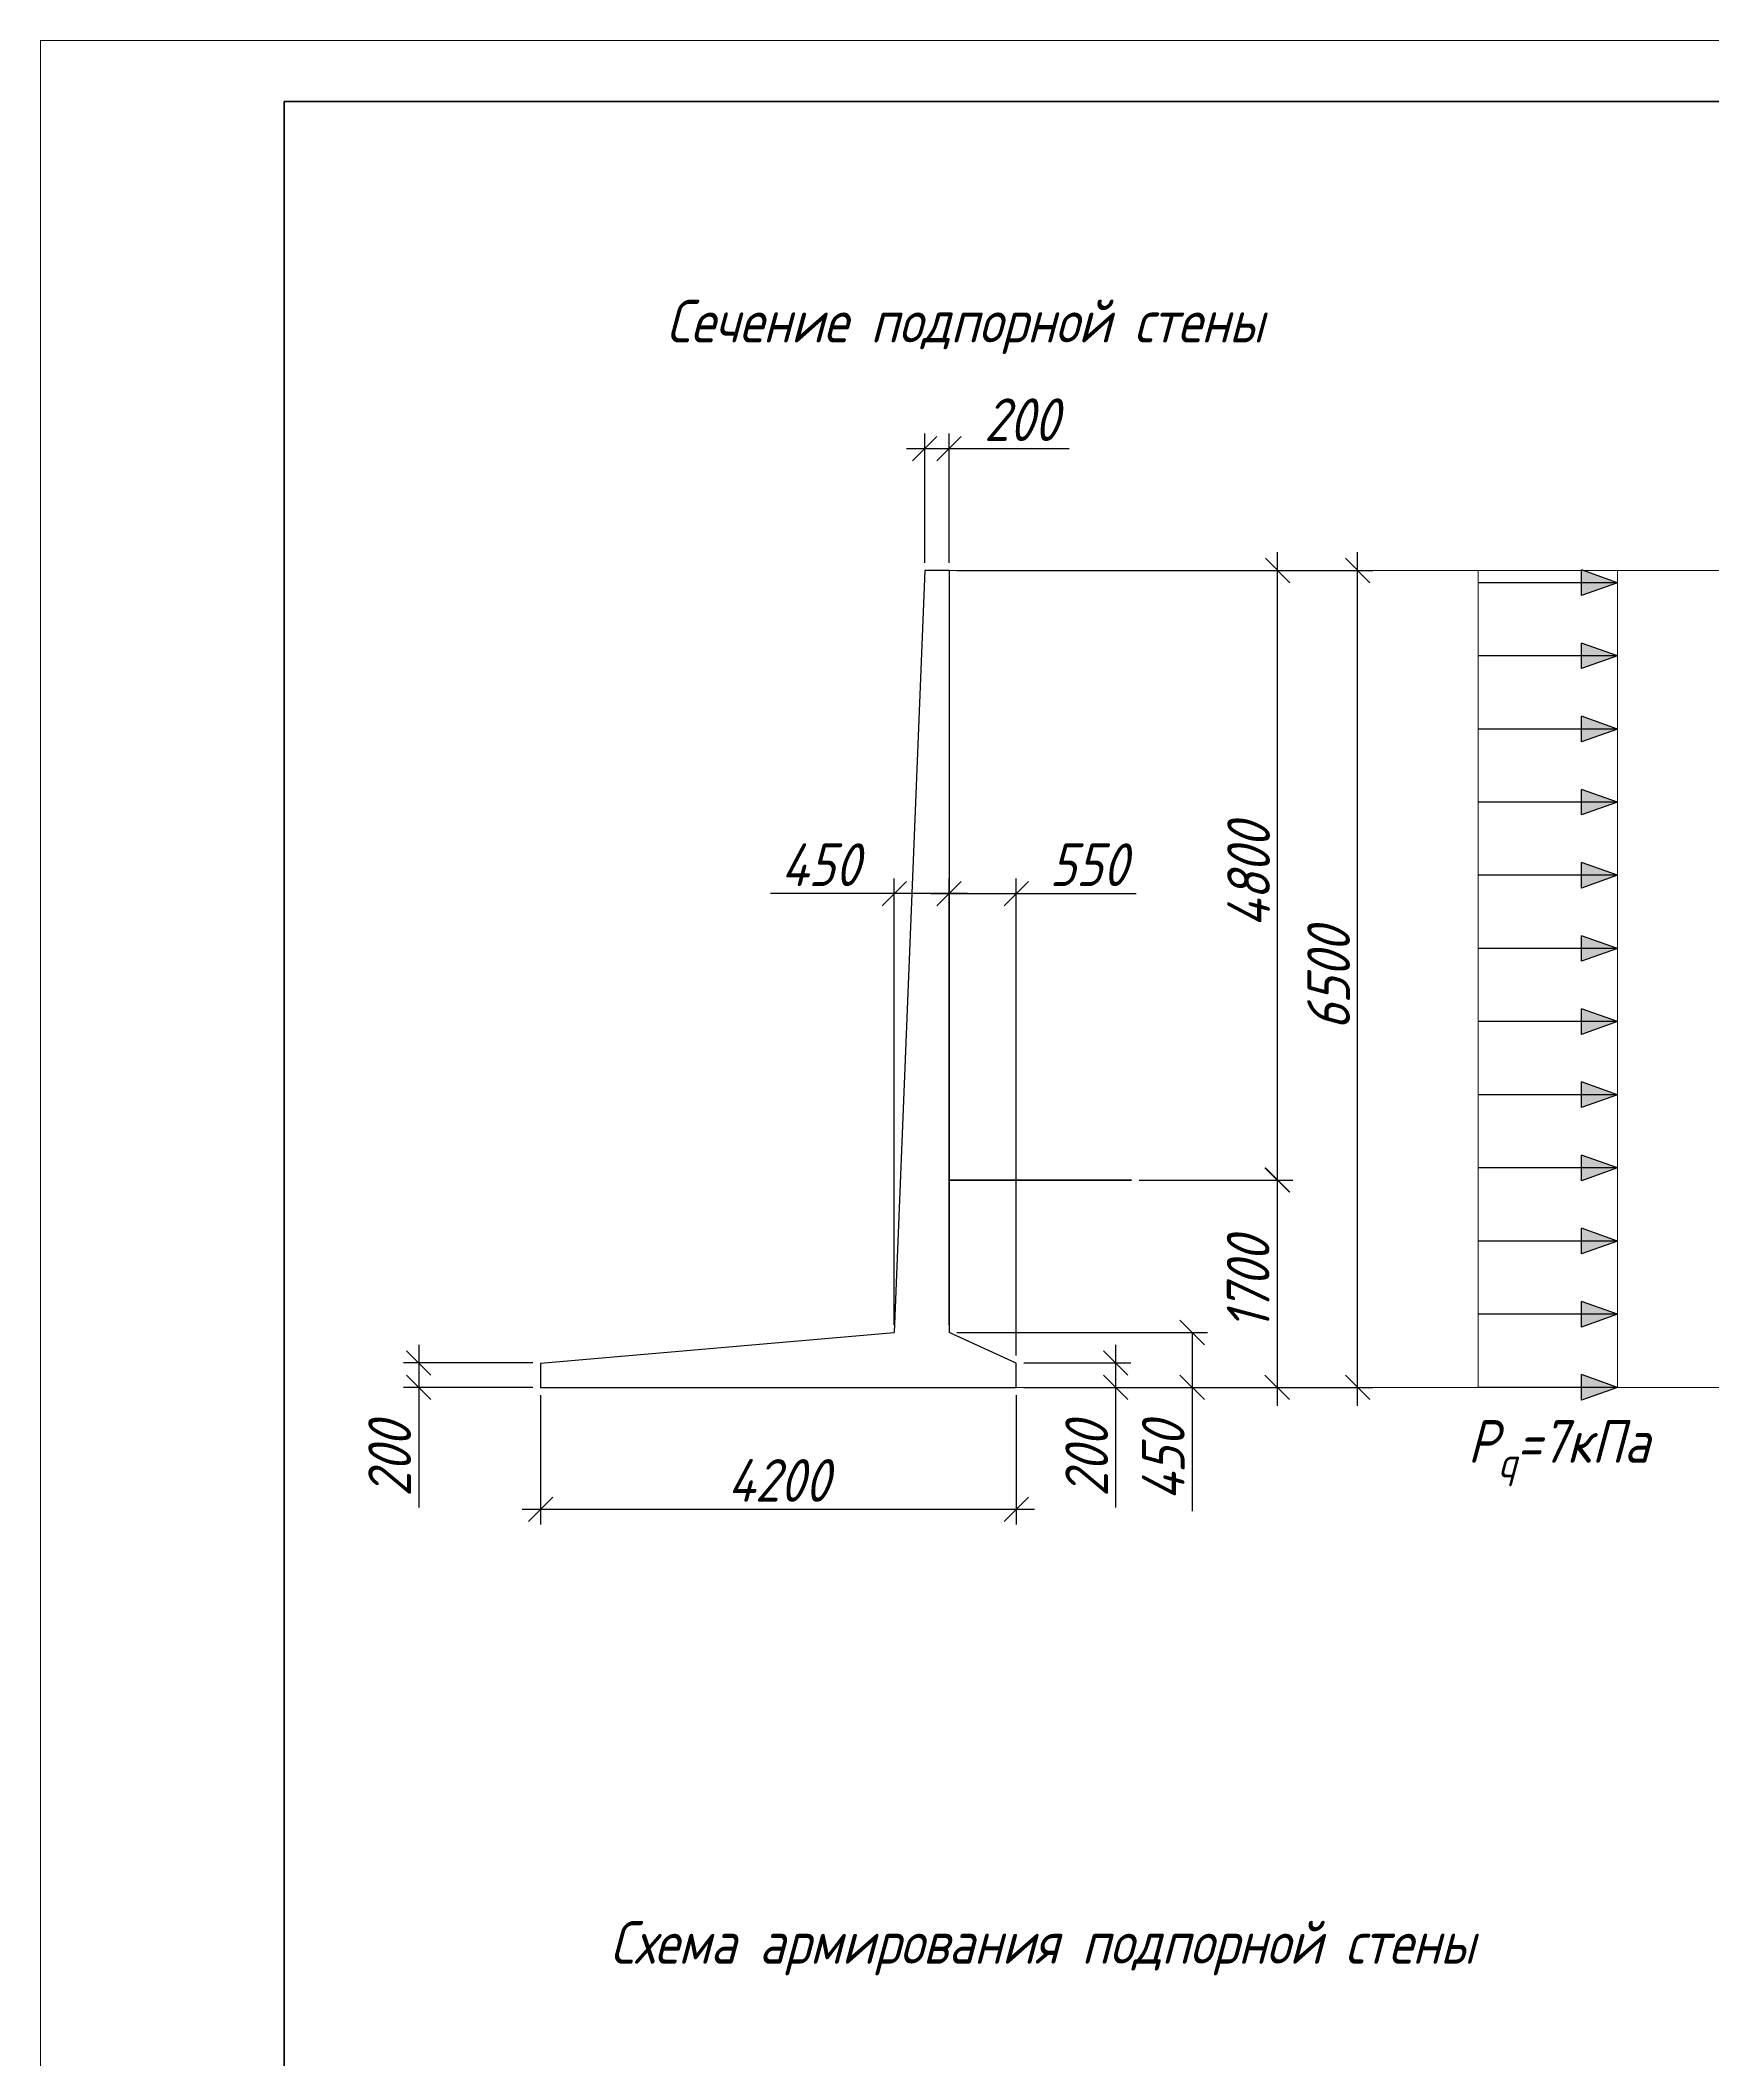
# Model space of a CAD drawing. Header units: millimetres. Extents: x -1004 to 900128, y -352756 to 107728.
# Drawn here: x 202080 to 215793, y -207262 to -190700 of the extents above; entities that cross this region are included whole.
import ezdxf

# ---------------------------------------------------------------- set-up
doc = ezdxf.new("R2010")
doc.units = ezdxf.units.MM
doc.linetypes.add('ACAD_ISO04W100', pattern=[30, 24, -3, 0, -3])
for name, color, linetype, lineweight in [('axles', 152, 'ACAD_ISO04W100', 20), ('basic', 95, 'Continuous', 30), ('frame', 173, 'Continuous', 40), ('size', 45, 'Continuous', 20), ('text', 13, 'Continuous', 20), ('thick', 42, 'Continuous', 35), ('thin', 153, 'Continuous', 18)]:
    doc.layers.add(name, color=color, linetype=linetype, lineweight=lineweight)
doc.styles.add('Structures', font='isocpeur.ttf', dxfattribs={"width": 0.85, "oblique": 15})
doc.styles.add('structures 5', font='isocpeur.ttf', dxfattribs={"width": 0.85, "oblique": 15, "height": 5})
doc.dimstyles.new('structures 3.5', dxfattribs={"dimtxt": 3.5, "dimasz": 2, "dimexe": 1.25, "dimexo": 0.625, "dimtad": 1, "dimtxsty": 'Structures', "dimblk": 'OBLIQUE', "dimcen": 2.5, "dimdle": 1.5, "dimadec": 0, "dimazin": 0, "dimtfac": 1, "dimtmove": 0, "dimatfit": 3, "dimfxl": 1, "dimarcsym": 0})

# ---------------------------------------------------------------- blocks, each defined once
blk = doc.blocks.new('_Oblique')
at = {"color": 0, "linetype": 'ByBlock', "lineweight": -2}
blk.add_line((-0.5, -0.5), (0.5, 0.5), dxfattribs=at)
blk = doc.blocks.new('*D877')
at = {"layer": 'Defpoints', "color": 0, "transparency": 16777216}
for p in [(210082, -201548), (210082, -201748), (210897, -201748)]:
    blk.add_point(p, dxfattribs=at)
at = {"layer": 'size', "color": 0, "lineweight": -2, "transparency": 16777216}
for p, q in [((210144, -201548), (211022, -201548)), ((210897, -201398), (210897, -201748)), ((210144, -201748), (211022, -201748)), ((210897, -201748), (210897, -202732))]:
    blk.add_line(p, q, dxfattribs=at)
at = {"layer": 'size', "color": 0, "lineweight": -2, "transparency": 16777216, "xscale": 200, "yscale": 200, "zscale": 200}
for p, rotation in [((210897, -201548), 90), ((210897, -201748), 270)]:
    blk.add_blockref('_Oblique', p, dxfattribs=dict(at, rotation=rotation))
at = {"layer": 'size', "color": 0, "transparency": 16777216, "insert": (210660, -202340), "char_height": 350, "attachment_point": 5, "rotation": 90, "style": 'Structures'}
blk.add_mtext('200', dxfattribs=at)
blk = doc.blocks.new('*D878')
at = {"layer": 'Defpoints', "color": 0, "transparency": 16777216}
for p in [(206182, -201748), (210082, -201748), (210082, -202748)]:
    blk.add_point(p, dxfattribs=at)
at = {"layer": 'size', "color": 0, "lineweight": -2, "transparency": 16777216}
for p, q in [((206182, -201811), (206182, -202873)), ((210082, -201811), (210082, -202873)), ((206032, -202748), (210232, -202748))]:
    blk.add_line(p, q, dxfattribs=at)
at = {"layer": 'size', "color": 0, "lineweight": -2, "transparency": 16777216, "xscale": 200, "yscale": 200, "zscale": 200, "rotation": 180}
blk.add_blockref('_Oblique', (206182, -202748), dxfattribs=at)
at = {"layer": 'size', "color": 0, "lineweight": -2, "transparency": 16777216, "xscale": 200, "yscale": 200, "zscale": 200}
blk.add_blockref('_Oblique', (210082, -202748), dxfattribs=at)
at = {"layer": 'size', "color": 0, "transparency": 16777216, "insert": (208132, -202511), "char_height": 350, "attachment_point": 5, "style": 'Structures'}
blk.add_mtext('4200', dxfattribs=at)
blk = doc.blocks.new('*D879')
at = {"layer": 'Defpoints', "color": 0, "transparency": 16777216}
for p in [(206182, -201548), (205182, -201748), (206182, -201748)]:
    blk.add_point(p, dxfattribs=at)
at = {"layer": 'size', "color": 0, "lineweight": -2, "transparency": 16777216}
for p, q in [((206119, -201548), (205057, -201548)), ((205182, -201398), (205182, -201748)), ((206119, -201748), (205057, -201748)), ((205182, -201748), (205182, -202732))]:
    blk.add_line(p, q, dxfattribs=at)
at = {"layer": 'size', "color": 0, "lineweight": -2, "transparency": 16777216, "xscale": 200, "yscale": 200, "zscale": 200}
for p, rotation in [((205182, -201548), 90), ((205182, -201748), 270)]:
    blk.add_blockref('_Oblique', p, dxfattribs=dict(at, rotation=rotation))
at = {"layer": 'size', "color": 0, "transparency": 16777216, "insert": (204944, -202340), "char_height": 350, "attachment_point": 5, "rotation": 90, "style": 'Structures'}
blk.add_mtext('200', dxfattribs=at)
blk = doc.blocks.new('*D880')
at = {"layer": 'Defpoints', "color": 0, "transparency": 16777216}
for p in [(209532, -201298), (211525, -201298), (210082, -201748)]:
    blk.add_point(p, dxfattribs=at)
at = {"layer": 'size', "color": 0, "lineweight": -2, "transparency": 16777216}
for p, q in [((209594, -201298), (211650, -201298)), ((211525, -201298), (211525, -201898)), ((210144, -201748), (211650, -201748)), ((211525, -201748), (211525, -202762))]:
    blk.add_line(p, q, dxfattribs=at)
at = {"layer": 'size', "color": 0, "lineweight": -2, "transparency": 16777216, "xscale": 200, "yscale": 200, "zscale": 200}
for p, rotation in [((211525, -201298), 90), ((211525, -201748), 270)]:
    blk.add_blockref('_Oblique', p, dxfattribs=dict(at, rotation=rotation))
at = {"layer": 'size', "color": 0, "transparency": 16777216, "insert": (211288, -202355), "char_height": 350, "attachment_point": 5, "rotation": 90, "style": 'Structures'}
blk.add_mtext('450', dxfattribs=at)
blk = doc.blocks.new('*D881')
at = {"layer": 'Defpoints', "color": 0, "transparency": 16777216}
for p in [(209532, -195048), (212882, -195048), (210082, -201748)]:
    blk.add_point(p, dxfattribs=at)
at = {"layer": 'size', "color": 0, "lineweight": -2, "transparency": 16777216}
for p, q in [((212882, -201898), (212882, -194898)), ((209594, -195048), (213007, -195048)), ((210144, -201748), (213007, -201748))]:
    blk.add_line(p, q, dxfattribs=at)
at = {"layer": 'size', "color": 0, "lineweight": -2, "transparency": 16777216, "xscale": 200, "yscale": 200, "zscale": 200}
for p, rotation in [((212882, -195048), 90), ((212882, -201748), 270)]:
    blk.add_blockref('_Oblique', p, dxfattribs=dict(at, rotation=rotation))
at = {"layer": 'size', "color": 0, "transparency": 16777216, "insert": (212644, -198398), "char_height": 350, "attachment_point": 5, "rotation": 90, "style": 'Structures'}
blk.add_mtext('6500', dxfattribs=at)
blk = doc.blocks.new('*D882')
at = {"layer": 'Defpoints', "color": 0, "transparency": 16777216}
for p in [(210082, -197698), (209532, -201298), (210082, -201548)]:
    blk.add_point(p, dxfattribs=at)
at = {"layer": 'size', "color": 0, "lineweight": -2, "transparency": 16777216}
for p, q in [((209532, -201236), (209532, -197573)), ((210082, -201486), (210082, -197573)), ((209382, -197698), (210082, -197698)), ((210082, -197698), (211066, -197698))]:
    blk.add_line(p, q, dxfattribs=at)
at = {"layer": 'size', "color": 0, "lineweight": -2, "transparency": 16777216, "xscale": 200, "yscale": 200, "zscale": 200, "rotation": 180}
blk.add_blockref('_Oblique', (209532, -197698), dxfattribs=at)
at = {"layer": 'size', "color": 0, "lineweight": -2, "transparency": 16777216, "xscale": 200, "yscale": 200, "zscale": 200}
blk.add_blockref('_Oblique', (210082, -197698), dxfattribs=at)
at = {"layer": 'size', "color": 0, "transparency": 16777216, "insert": (210674, -197461), "char_height": 350, "attachment_point": 5, "style": 'Structures'}
blk.add_mtext('550', dxfattribs=at)
blk = doc.blocks.new('*D883')
at = {"layer": 'Defpoints', "color": 0, "transparency": 16777216}
for p in [(209082, -197698), (209082, -201298), (209532, -201298)]:
    blk.add_point(p, dxfattribs=at)
at = {"layer": 'size', "color": 0, "lineweight": -2, "transparency": 16777216}
for p, q in [((209082, -201236), (209082, -197573)), ((209532, -201236), (209532, -197573)), ((209082, -197698), (208068, -197698)), ((209682, -197698), (209082, -197698))]:
    blk.add_line(p, q, dxfattribs=at)
at = {"layer": 'size', "color": 0, "lineweight": -2, "transparency": 16777216, "xscale": 200, "yscale": 200, "zscale": 200, "rotation": 180}
blk.add_blockref('_Oblique', (209082, -197698), dxfattribs=at)
at = {"layer": 'size', "color": 0, "lineweight": -2, "transparency": 16777216, "xscale": 200, "yscale": 200, "zscale": 200}
blk.add_blockref('_Oblique', (209532, -197698), dxfattribs=at)
at = {"layer": 'size', "color": 0, "transparency": 16777216, "insert": (208475, -197461), "char_height": 350, "attachment_point": 5, "style": 'Structures'}
blk.add_mtext('450', dxfattribs=at)
blk = doc.blocks.new('*D884')
at = {"layer": 'Defpoints', "color": 0, "transparency": 16777216}
for p in [(209532, -194048), (209332, -195048), (209532, -195048)]:
    blk.add_point(p, dxfattribs=at)
at = {"layer": 'size', "color": 0, "lineweight": -2, "transparency": 16777216}
for p, q in [((209332, -194986), (209332, -193923)), ((209532, -194986), (209532, -193923)), ((209182, -194048), (209532, -194048)), ((209532, -194048), (210516, -194048))]:
    blk.add_line(p, q, dxfattribs=at)
at = {"layer": 'size', "color": 0, "lineweight": -2, "transparency": 16777216, "xscale": 200, "yscale": 200, "zscale": 200, "rotation": 180}
blk.add_blockref('_Oblique', (209332, -194048), dxfattribs=at)
at = {"layer": 'size', "color": 0, "lineweight": -2, "transparency": 16777216, "xscale": 200, "yscale": 200, "zscale": 200}
blk.add_blockref('_Oblique', (209532, -194048), dxfattribs=at)
at = {"layer": 'size', "color": 0, "transparency": 16777216, "insert": (210124, -193811), "char_height": 350, "attachment_point": 5, "style": 'Structures'}
blk.add_mtext('200', dxfattribs=at)
blk = doc.blocks.new('*D885')
at = {"layer": 'Defpoints', "color": 0, "transparency": 16777216}
for p in [(211027, -200048), (210232, -201748), (212222, -201748)]:
    blk.add_point(p, dxfattribs=at)
at = {"layer": 'size', "color": 0, "lineweight": -2, "transparency": 16777216}
for p, q in [((212222, -199898), (212222, -201898)), ((211090, -200048), (212347, -200048)), ((210294, -201748), (212347, -201748))]:
    blk.add_line(p, q, dxfattribs=at)
at = {"layer": 'size', "color": 0, "lineweight": -2, "transparency": 16777216, "xscale": 200, "yscale": 200, "zscale": 200}
for p, rotation in [((212222, -200048), 90), ((212222, -201748), 270)]:
    blk.add_blockref('_Oblique', p, dxfattribs=dict(at, rotation=rotation))
at = {"layer": 'size', "color": 0, "transparency": 16777216, "insert": (211984, -200898), "char_height": 350, "attachment_point": 5, "rotation": 90, "style": 'Structures'}
blk.add_mtext('1700', dxfattribs=at)
blk = doc.blocks.new('*D886')
at = {"layer": 'Defpoints', "color": 0, "transparency": 16777216}
for p in [(209532, -195048), (212226, -195048), (211027, -200048)]:
    blk.add_point(p, dxfattribs=at)
at = {"layer": 'size', "color": 0, "lineweight": -2, "transparency": 16777216}
for p, q in [((212226, -200198), (212226, -194898)), ((209594, -195048), (212351, -195048)), ((211090, -200048), (212351, -200048))]:
    blk.add_line(p, q, dxfattribs=at)
at = {"layer": 'size', "color": 0, "lineweight": -2, "transparency": 16777216, "xscale": 200, "yscale": 200, "zscale": 200}
for p, rotation in [((212226, -195048), 90), ((212226, -200048), 270)]:
    blk.add_blockref('_Oblique', p, dxfattribs=dict(at, rotation=rotation))
at = {"layer": 'size', "color": 0, "transparency": 16777216, "insert": (211988, -197548), "char_height": 350, "attachment_point": 5, "rotation": 90, "style": 'Structures'}
blk.add_mtext('4800', dxfattribs=at)

msp = doc.modelspace()

# ---------------------------------------------------------------- hatches: boundary and pattern name
at = {"layer": 'basic'}
h = msp.add_hatch(color=256, dxfattribs=at)
h.dxf.hatch_style = 1
h.paths.add_polyline_path([(214717.214, -195043.108), (215011.87, -195148.033), (214717.214, -195148.033)])
h.paths.add_polyline_path([(214717.214, -195148.033), (215011.87, -195148.033), (214717.214, -195252.958)])
h = msp.add_hatch(color=256, dxfattribs=at)
h.dxf.hatch_style = 1
h.paths.add_polyline_path([(214717.214, -195643.108), (215011.87, -195748.033), (214717.214, -195748.033)])
h.paths.add_polyline_path([(214717.214, -195748.033), (215011.87, -195748.033), (214717.214, -195852.958)])
h = msp.add_hatch(color=256, dxfattribs=at)
h.dxf.hatch_style = 1
h.paths.add_polyline_path([(214717.214, -196243.108), (215011.87, -196348.033), (214717.214, -196348.033)])
h.paths.add_polyline_path([(214717.214, -196348.033), (215011.87, -196348.033), (214717.214, -196452.958)])
h = msp.add_hatch(color=256, dxfattribs=at)
h.dxf.hatch_style = 1
h.paths.add_polyline_path([(214717.214, -196843.108), (215011.87, -196948.033), (214717.214, -196948.033)])
h.paths.add_polyline_path([(214717.214, -196948.033), (215011.87, -196948.033), (214717.214, -197052.958)])
h = msp.add_hatch(color=256, dxfattribs=at)
h.dxf.hatch_style = 1
h.paths.add_polyline_path([(214717.214, -197443.108), (215011.87, -197548.033), (214717.214, -197548.033)])
h.paths.add_polyline_path([(214717.214, -197548.033), (215011.87, -197548.033), (214717.214, -197652.958)])
h = msp.add_hatch(color=256, dxfattribs=at)
h.dxf.hatch_style = 1
h.paths.add_polyline_path([(214717.214, -198043.108), (215011.87, -198148.033), (214717.214, -198148.033)])
h.paths.add_polyline_path([(214717.214, -198148.033), (215011.87, -198148.033), (214717.214, -198252.958)])
h = msp.add_hatch(color=256, dxfattribs=at)
h.dxf.hatch_style = 1
h.paths.add_polyline_path([(214717.214, -198643.108), (215011.87, -198748.033), (214717.214, -198748.033)])
h.paths.add_polyline_path([(214717.214, -198748.033), (215011.87, -198748.033), (214717.214, -198852.958)])
h = msp.add_hatch(color=256, dxfattribs=at)
h.dxf.hatch_style = 1
h.paths.add_polyline_path([(214717.214, -199243.108), (215011.87, -199348.033), (214717.214, -199348.033)])
h.paths.add_polyline_path([(214717.214, -199348.033), (215011.87, -199348.033), (214717.214, -199452.958)])
h = msp.add_hatch(color=256, dxfattribs=at)
h.dxf.hatch_style = 1
h.paths.add_polyline_path([(214717.214, -199843.108), (215011.87, -199948.033), (214717.214, -199948.033)])
h.paths.add_polyline_path([(214717.214, -199948.033), (215011.87, -199948.033), (214717.214, -200052.958)])
h = msp.add_hatch(color=256, dxfattribs=at)
h.dxf.hatch_style = 1
h.paths.add_polyline_path([(214717.214, -200443.108), (215011.87, -200548.033), (214717.214, -200548.033)])
h.paths.add_polyline_path([(214717.214, -200548.033), (215011.87, -200548.033), (214717.214, -200652.958)])
h = msp.add_hatch(color=256, dxfattribs=at)
h.dxf.hatch_style = 1
h.paths.add_polyline_path([(214717.214, -201043.108), (215011.87, -201148.033), (214717.214, -201148.033)])
h.paths.add_polyline_path([(214717.214, -201148.033), (215011.87, -201148.033), (214717.214, -201252.958)])
h = msp.add_hatch(color=256, dxfattribs=at)
h.dxf.hatch_style = 1
h.paths.add_polyline_path([(214717.214, -201643.108), (215011.87, -201748.033), (214717.214, -201748.033)])
h.paths.add_polyline_path([(214717.214, -201748.033), (215011.87, -201748.033), (214717.214, -201852.958)])

# ---------------------------------------------------------------- linework, layer by layer
at = {"layer": 'axles', "ltscale": 0.2}
for p, q in [((218560.479, -195048.033), (209531.96, -195048.033)), ((220562.195, -201748.033), (210081.96, -201748.033))]:
    msp.add_line(p, q, dxfattribs=at)
at = {"layer": 'basic'}
for p, q in [((209331.96, -195048.033), (209081.96, -201298.033)), ((209531.96, -195048.033), (209331.96, -195048.033)), ((209531.96, -195048.033), (209531.96, -201298.033)), ((215011.87, -195148.033), (214717.214, -195043.108)), ((214717.214, -195252.958), (214717.214, -195043.108)), ((215011.87, -195148.033), (213870.003, -195148.033)), ((215011.87, -195148.033), (214717.214, -195252.958)), ((215011.87, -195748.033), (213870.003, -195748.033)), ((215011.87, -195748.033), (214717.214, -195643.108)), ((214717.214, -195852.958), (214717.214, -195643.108)), ((215011.87, -195748.033), (214717.214, -195852.958)), ((215011.87, -196348.033), (214717.214, -196243.108)), ((214717.214, -196452.958), (214717.214, -196243.108)), ((215011.87, -196348.033), (213870.003, -196348.033)), ((215011.87, -196348.033), (214717.214, -196452.958)), ((215011.87, -196948.033), (214717.214, -196843.108)), ((214717.214, -197052.958), (214717.214, -196843.108)), ((215011.87, -196948.033), (213870.003, -196948.033)), ((215011.87, -196948.033), (214717.214, -197052.958)), ((215011.87, -197548.033), (213870.003, -197548.033)), ((215011.87, -197548.033), (214717.214, -197443.108)), ((214717.214, -197652.958), (214717.214, -197443.108)), ((215011.87, -197548.033), (214717.214, -197652.958)), ((215011.87, -198148.033), (214717.214, -198043.108)), ((214717.214, -198252.958), (214717.214, -198043.108)), ((215011.87, -198148.033), (213870.003, -198148.033)), ((215011.87, -198148.033), (214717.214, -198252.958)), ((215011.87, -198748.033), (214717.214, -198643.108)), ((214717.214, -198852.958), (214717.214, -198643.108)), ((215011.87, -198748.033), (213870.003, -198748.033)), ((215011.87, -198748.033), (214717.214, -198852.958)), ((215011.87, -199348.033), (213870.003, -199348.033)), ((215011.87, -199348.033), (214717.214, -199243.108)), ((214717.214, -199452.958), (214717.214, -199243.108)), ((215011.87, -199348.033), (214717.214, -199452.958)), ((215011.87, -199948.033), (214717.214, -199843.108)), ((214717.214, -200052.958), (214717.214, -199843.108)), ((215011.87, -199948.033), (213870.003, -199948.033)), ((215011.87, -199948.033), (214717.214, -200052.958)), ((215011.87, -200548.033), (213870.003, -200548.033)), ((215011.87, -200548.033), (214717.214, -200443.108)), ((214717.214, -200652.958), (214717.214, -200443.108)), ((215011.87, -200548.033), (214717.214, -200652.958)), ((215011.87, -201148.033), (214717.214, -201043.108)), ((214717.214, -201252.958), (214717.214, -201043.108)), ((215011.87, -201148.033), (213870.003, -201148.033)), ((215011.87, -201148.033), (214717.214, -201252.958)), ((206181.96, -201548.033), (209081.96, -201298.033)), ((210081.96, -201548.033), (209531.96, -201298.033)), ((206181.96, -201548.033), (206181.96, -201748.033)), ((210081.96, -201748.033), (210081.96, -201548.033)), ((215011.87, -201748.033), (214717.214, -201643.108)), ((214717.214, -201852.958), (214717.214, -201643.108)), ((206181.96, -201748.033), (210081.96, -201748.033)), ((215011.87, -201748.033), (213870.003, -201748.033)), ((215011.87, -201748.033), (214717.214, -201852.958))]:
    msp.add_line(p, q, dxfattribs=at)
at = {"layer": 'frame'}
for p, q in [((204080, -191200), (260980, -191200)), ((204080, -232200), (204080, -191200))]:
    msp.add_line(p, q, dxfattribs=at)
at = {"layer": 'thick'}
msp.add_line((209531.96, -200048.033), (211027.283, -200048.033), dxfattribs=at)
at = {"layer": 'thin'}
for p, q in [((202080, -190700), (261480, -190700)), ((202080, -232700), (202080, -190700)), ((213870.003, -201748.033), (213870.003, -195048.033)), ((215011.87, -201748.033), (215011.87, -195048.033))]:
    msp.add_line(p, q, dxfattribs=at)
msp.add_lwpolyline([(209531.96, -200048.033), (211027.283, -200048.033)], dxfattribs=at)

# ---------------------------------------------------------------- texts
at = {"layer": 'text', "char_height": 350, "attachment_point": 5}
for s, insert, width, style in [('Сечение подпорной стены', (209661.735, -193050.314), 5622.78125, 'Structures'), ('\\A1;P{\\H0.7x;\\S^ q;\\H1.42857x;=7кПа}', (214529.433, -202251.238), 1905.54601, 'structures 5'), ('Схема армирования подпорной стены', (210296.652, -206347.845), 7305.86435, 'Structures')]:
    msp.add_mtext(s, dxfattribs=dict(at, insert=insert, width=width, style=style))

# ---------------------------------------------------------------- dimensions: what is measured, and where the dimension line sits
at = {"layer": 'size'}
dim = msp.add_linear_dim(base=(209531.96, -194048.033), p1=(209331.96, -195048.033), p2=(209531.96, -195048.033), dimstyle='structures 3.5', dxfattribs=at)
dim.commit()
dim.dimension.update_dxf_attribs({"geometry": '*D884', "text_midpoint": (210123.976, -193810.533)})
for base, p1, p2, text, picture, middle in [((212881.96, -195048.033), (210081.96, -201748.033), (209531.96, -195048.033), '6500', '*D881', (212644.46, -198398.033)), ((212225.72, -195048.033), (211027.283, -200048.033), (209531.96, -195048.033), '4800', '*D886', (211988.22, -197548.033)), ((212221.97, -201748.033), (211027.283, -200048.033), (210231.96, -201748.033), '1700', '*D885', (211984.47, -200898.033))]:
    dim = msp.add_linear_dim(base=base, p1=p1, p2=p2, angle=90, text=text, dimstyle='structures 3.5', dxfattribs=at)
    dim.commit()
    dim.dimension.update_dxf_attribs({"geometry": picture, "text_midpoint": middle})
for base, p1, p2, text, picture, middle in [((209081.96, -197698.033), (209531.96, -201298.033), (209081.96, -201298.033), '450', '*D883', (208475.069, -197460.533)), ((210081.96, -197698.033), (209531.96, -201298.033), (210081.96, -201548.033), '550', '*D882', (210673.976, -197460.533)), ((210081.96, -202748.033), (206181.96, -201748.033), (210081.96, -201748.033), '4200', '*D878', (208131.96, -202510.533))]:
    dim = msp.add_linear_dim(base=base, p1=p1, p2=p2, text=text, dimstyle='structures 3.5', dxfattribs=at)
    dim.commit()
    dim.dimension.update_dxf_attribs({"geometry": picture, "text_midpoint": middle})
dim = msp.add_linear_dim(base=(211525.477, -201298.033), p1=(210081.96, -201748.033), p2=(209531.96, -201298.033), angle=90, dimstyle='structures 3.5', dxfattribs=at)
dim.commit()
dim.dimension.update_dxf_attribs({"geometry": '*D880', "text_midpoint": (211525.477, -202354.924), "dimtype": 160})
for base, p1, p2, picture, middle in [((205181.96, -201748.033), (206181.96, -201548.033), (206181.96, -201748.033), '*D879', (204944.46, -202340.049)), ((210897.414, -201748.033), (210081.96, -201548.033), (210081.96, -201748.033), '*D877', (210659.914, -202340.049))]:
    dim = msp.add_linear_dim(base=base, p1=p1, p2=p2, angle=90, dimstyle='structures 3.5', dxfattribs=at)
    dim.commit()
    dim.dimension.update_dxf_attribs({"geometry": picture, "text_midpoint": middle})

doc.saveas('drawing.dxf')
